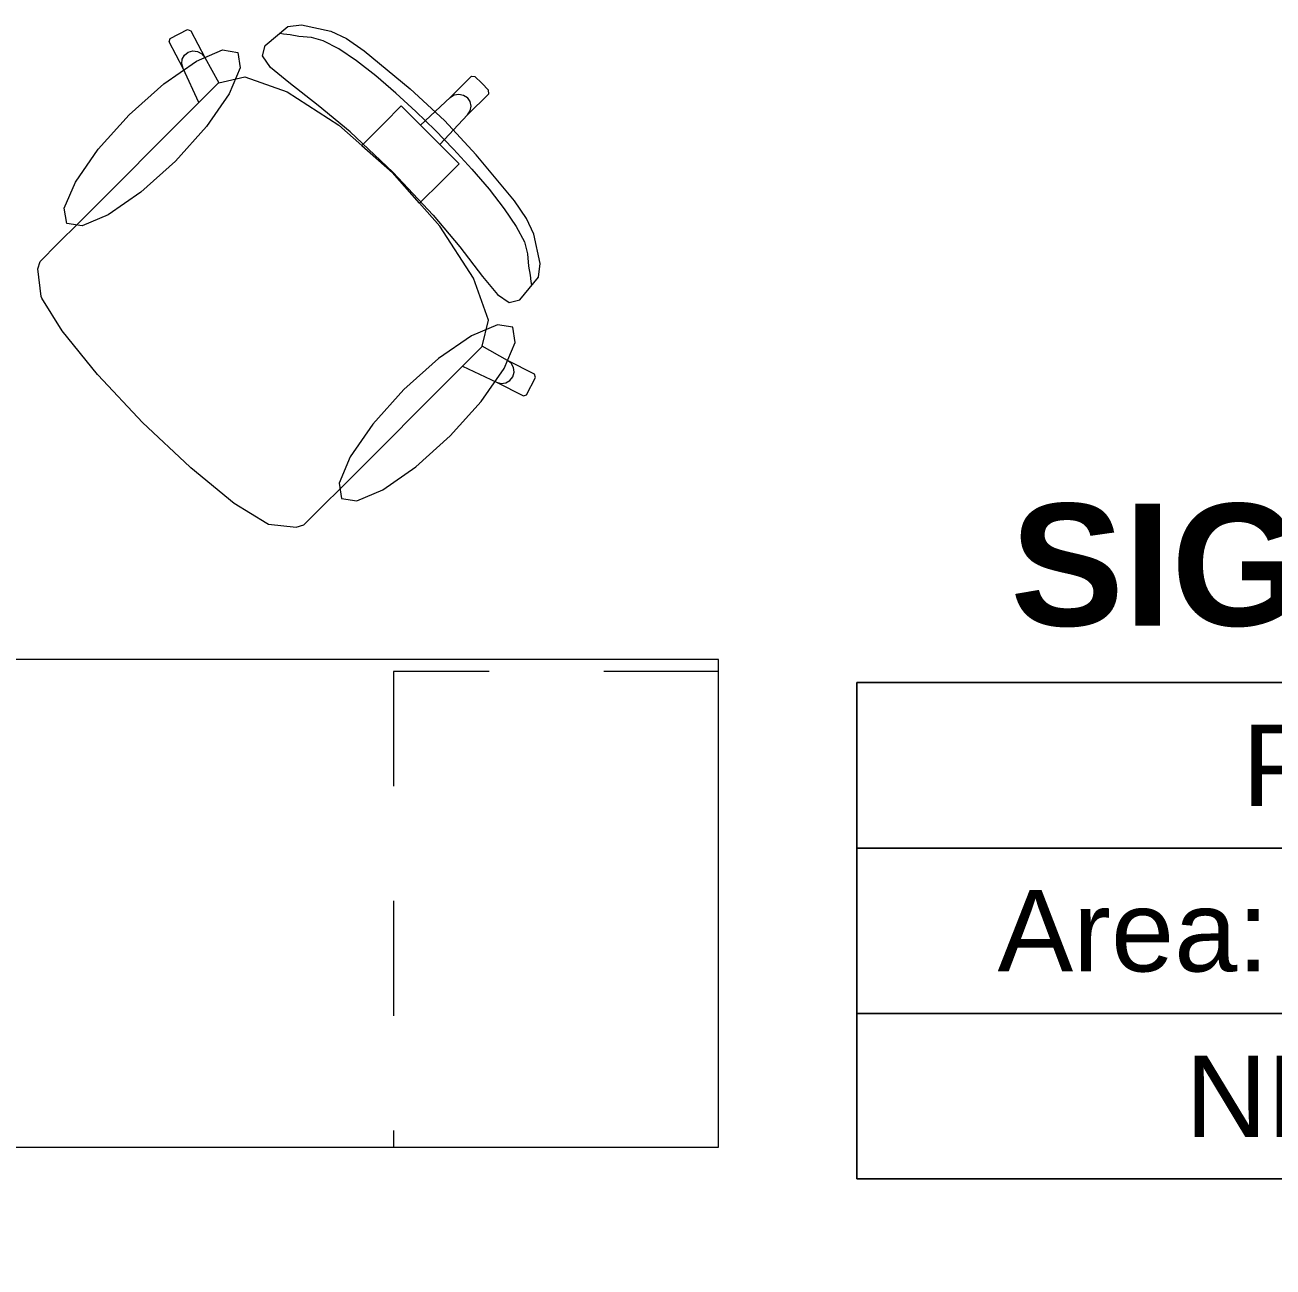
# Model space of a CAD drawing. Header units: inches. Extents: x -38 to 5698, y -33 to 92.
# Drawn here: x 232.367 to 233.902, y 27.573 to 29.101 of the extents above; entities that cross this region are included whole.
import ezdxf

# ---------------------------------------------------------------- set-up
doc = ezdxf.new("R2010")
doc.units = ezdxf.units.IN
doc.header["$MEASUREMENT"] = 0
doc.linetypes.add('Rayas', pattern=[0.282222, 0.141111, -0.141111])
for name, color, linetype in [('02 _ ARQ _ ALB _ Muros Interiores', 7, 'Continuous'), ('02 _ ARQ _ ZON _ Espacio.3D', 7, 'Continuous'), ('Interior - Mobiliario', 7, 'Continuous')]:
    doc.layers.add(name, color=color, linetype=linetype)
doc.styles.add('Estilo_Generado_1', font='swisseb.ttf')
doc.styles.add('Estilo_Generado_7', font='swisse.ttf')

msp = doc.modelspace()

# ---------------------------------------------------------------- linework, layer by layer
at = {"layer": '02 _ ARQ _ ALB _ Muros Interiores', "color": 7, "linetype": 'Continuous', "lineweight": 15}
msp.add_arc((231.72, 26.925), 0.85, 0.0012, 90.0012, dxfattribs=at)
at = {"layer": '02 _ ARQ _ ZON _ Espacio.3D', "color": 252, "linetype": 'Continuous', "lineweight": 13}
for p, q in [((234.8267, 28.2917), (233.3902, 28.2917)), ((233.3902, 28.2917), (233.3902, 27.681)), ((233.3902, 28.2917), (234.8267, 28.2917)), ((233.3902, 28.0881), (233.3902, 28.2917)), ((234.8267, 28.0881), (233.3902, 28.0881)), ((233.3902, 28.0881), (234.8267, 28.0881)), ((233.3902, 27.8845), (233.3902, 28.0881)), ((234.8267, 27.8845), (233.3902, 27.8845)), ((233.3902, 27.8845), (234.8267, 27.8845)), ((233.3902, 27.681), (233.3902, 27.8845)), ((233.3902, 27.681), (234.8267, 27.681)), ((234.8267, 27.681), (233.3902, 27.681))]:
    msp.add_line(p, q, dxfattribs=at)
at = {"layer": 'Interior - Mobiliario', "color": 175, "linetype": 'Continuous', "lineweight": 13}
for p, q in [((232.6622, 29.0755), (232.6901, 29.0987)), ((232.6901, 29.0987), (232.7068, 29.1006)), ((232.7068, 29.1006), (232.743, 29.0928)), ((232.5441, 29.08), (232.5454, 29.084)), ((232.5611, 29.0469), (232.5441, 29.08)), ((232.5454, 29.084), (232.5668, 29.0949)), ((232.5668, 29.0949), (232.5709, 29.0935)), ((232.5709, 29.0935), (232.5878, 29.0604)), ((232.6848, 29.0891), (232.6803, 29.0899)), ((232.6928, 29.0883), (232.6848, 29.0891)), ((232.7036, 29.0862), (232.6928, 29.0883)), ((232.719, 29.0851), (232.7036, 29.0862)), ((232.7337, 29.0812), (232.719, 29.0851)), ((232.7526, 29.0712), (232.7337, 29.0812)), ((232.743, 29.0928), (232.7622, 29.0838)), ((232.7622, 29.0838), (232.7839, 29.0689)), ((232.563, 29.0635), (232.5676, 29.0671)), ((232.5676, 29.0671), (232.5732, 29.0686)), ((232.5732, 29.0686), (232.5791, 29.0679)), ((232.5791, 29.0679), (232.5842, 29.065)), ((232.5842, 29.065), (232.5878, 29.0604)), ((232.6588, 29.0626), (232.6622, 29.0755)), ((232.7744, 29.0564), (232.7526, 29.0712)), ((232.7839, 29.0689), (232.8406, 29.0221)), ((232.5595, 29.0526), (232.5602, 29.0584)), ((232.5611, 29.0469), (232.5595, 29.0526)), ((232.5602, 29.0584), (232.563, 29.0635)), ((232.5878, 29.0604), (232.6052, 29.0294)), ((232.6688, 29.0483), (232.6588, 29.0626)), ((232.7982, 29.0378), (232.7744, 29.0564)), ((232.5807, 29.0051), (232.5611, 29.0469)), ((232.6052, 29.0294), (232.6371, 29.0369)), ((232.6371, 29.0369), (232.6891, 29.0185)), ((232.6911, 29.0297), (232.6688, 29.0483)), ((232.823, 29.0166), (232.7982, 29.0378)), ((232.8897, 29.0113), (232.9158, 29.0374)), ((232.9158, 29.0374), (232.9201, 29.0373)), ((232.9201, 29.0373), (232.9286, 29.0288)), ((232.6049, 29.0294), (232.5807, 29.0051)), ((232.6049, 29.0294), (232.6052, 29.0294)), ((232.6891, 29.0185), (232.7529, 28.9772)), ((232.7273, 29.0017), (232.6911, 29.0297)), ((232.8406, 29.0221), (232.8828, 28.983)), ((232.9371, 29.0203), (232.9286, 29.0288)), ((232.9372, 29.016), (232.9371, 29.0203)), ((232.4328, 28.8573), (232.5807, 29.0051)), ((232.8476, 28.9941), (232.823, 29.0166)), ((232.8532, 28.9773), (232.8897, 29.0113)), ((232.8897, 29.0113), (232.8946, 29.0145)), ((232.8946, 29.0145), (232.9003, 29.0156)), ((232.9003, 29.0156), (232.9061, 29.0144)), ((232.9061, 29.0144), (232.911, 29.0112)), ((232.9142, 29.0063), (232.911, 29.0112)), ((232.9111, 28.9899), (232.9372, 29.016)), ((232.9154, 29.0005), (232.9142, 29.0063)), ((232.7666, 28.969), (232.7273, 29.0017)), ((232.8084, 28.9798), (232.8296, 29.0009)), ((232.8296, 29.0009), (232.8532, 28.9773)), ((232.8711, 28.9713), (232.8476, 28.9941)), ((232.8771, 28.9534), (232.9111, 28.9899)), ((232.9111, 28.9899), (232.9143, 28.9948)), ((232.9143, 28.9948), (232.9154, 29.0005)), ((232.7529, 28.9772), (232.781, 28.9524)), ((232.781, 28.9524), (232.8084, 28.9798)), ((232.8532, 28.9773), (232.8651, 28.9653)), ((232.9219, 28.9408), (232.8828, 28.983)), ((232.8193, 28.9195), (232.7666, 28.969)), ((232.8771, 28.9534), (232.8651, 28.9653)), ((232.8711, 28.9713), (232.8939, 28.9478)), ((232.781, 28.9524), (232.8189, 28.9191)), ((232.9007, 28.9298), (232.8771, 28.9534)), ((232.8939, 28.9478), (232.9164, 28.9232)), ((232.8796, 28.9086), (232.9007, 28.9298)), ((232.9687, 28.8841), (232.9219, 28.9408)), ((232.8522, 28.8812), (232.8189, 28.9191)), ((232.8193, 28.9195), (232.8688, 28.8668)), ((232.9164, 28.9232), (232.9376, 28.8984)), ((232.8522, 28.8812), (232.8796, 28.9086)), ((232.9376, 28.8984), (232.9562, 28.8746)), ((232.877, 28.8531), (232.8522, 28.8812)), ((232.9836, 28.8624), (232.9687, 28.8841)), ((232.8688, 28.8668), (232.9015, 28.8275)), ((232.9562, 28.8746), (232.971, 28.8528)), ((232.4073, 28.8318), (232.4328, 28.8573)), ((232.9183, 28.7893), (232.877, 28.8531)), ((232.971, 28.8528), (232.981, 28.8339)), ((232.9926, 28.8432), (232.9836, 28.8624)), ((233.0004, 28.807), (232.9926, 28.8432)), ((232.3854, 28.8098), (232.4073, 28.8318)), ((232.9015, 28.8275), (232.9295, 28.7913)), ((232.981, 28.8339), (232.9849, 28.8192)), ((232.9849, 28.8192), (232.986, 28.8038)), ((232.3825, 28.8005), (232.3854, 28.8098)), ((232.986, 28.8038), (232.9881, 28.793)), ((232.9985, 28.7903), (233.0004, 28.807)), ((232.3865, 28.7666), (232.3825, 28.8005)), ((232.9367, 28.7373), (232.9183, 28.7893)), ((232.9295, 28.7913), (232.9481, 28.769)), ((232.9753, 28.7624), (232.9985, 28.7903)), ((232.9881, 28.793), (232.9889, 28.785)), ((232.9889, 28.785), (232.9897, 28.7805)), ((232.3874, 28.7645), (232.3865, 28.7666)), ((232.4123, 28.7244), (232.3874, 28.7645)), ((232.9481, 28.769), (232.9624, 28.759)), ((232.9624, 28.759), (232.9753, 28.7624)), ((232.9292, 28.7053), (232.9367, 28.7373)), ((232.4559, 28.6708), (232.4123, 28.7244)), ((232.9292, 28.7051), (232.9049, 28.6809)), ((232.9292, 28.7051), (232.9292, 28.7053)), ((232.9602, 28.688), (232.9292, 28.7053)), ((232.7571, 28.533), (232.9049, 28.6809)), ((232.9049, 28.6809), (232.9467, 28.6613)), ((232.9648, 28.6844), (232.9602, 28.688)), ((232.9933, 28.6711), (232.9602, 28.688)), ((232.9677, 28.6793), (232.9648, 28.6844)), ((232.4566, 28.6699), (232.4559, 28.6708)), ((232.5114, 28.6116), (232.4566, 28.6699)), ((232.9633, 28.6632), (232.9669, 28.6678)), ((232.9669, 28.6678), (232.9684, 28.6734)), ((232.9684, 28.6734), (232.9677, 28.6793)), ((232.9838, 28.6456), (232.9947, 28.667)), ((232.9947, 28.667), (232.9933, 28.6711)), ((232.9467, 28.6613), (232.9524, 28.6597)), ((232.9467, 28.6613), (232.9798, 28.6443)), ((232.9524, 28.6597), (232.9582, 28.6604)), ((232.9582, 28.6604), (232.9633, 28.6632)), ((232.9798, 28.6443), (232.9838, 28.6456)), ((232.5114, 28.6116), (232.5697, 28.5568)), ((232.5697, 28.5568), (232.5706, 28.5561)), ((232.5706, 28.5561), (232.6242, 28.5125)), ((232.7316, 28.5075), (232.7571, 28.533)), ((232.6242, 28.5125), (232.6643, 28.4876)), ((232.7096, 28.4856), (232.7316, 28.5075)), ((232.6643, 28.4876), (232.6664, 28.4867)), ((232.6664, 28.4867), (232.7003, 28.4827)), ((232.7003, 28.4827), (232.7096, 28.4856))]:
    msp.add_line(p, q, dxfattribs=at)
at = {"layer": 'Interior - Mobiliario', "color": 175, "linetype": 'Rayas', "lineweight": 13}
for p, q in [((233.22, 28.3052), (232.82, 28.3052)), ((232.82, 28.3052), (232.82, 27.7202))]:
    msp.add_line(p, q, dxfattribs=at)
at = {"layer": 'Interior - Mobiliario', "color": 175, "linetype": 'Continuous', "lineweight": 13, "flags": 128}
for points in [[(232.4949, 28.99), (232.5374, 29.0282), (232.5778, 29.0562), (232.6098, 29.0698), (232.6287, 29.0669), (232.6316, 29.048), (232.618, 29.016), (232.59, 28.9756), (232.5518, 28.9331), (232.5094, 28.895), (232.469, 28.867), (232.4369, 28.8533), (232.418, 28.8562), (232.4151, 28.8751), (232.4287, 28.9072), (232.4568, 28.9476)], [(231.72, 27.7202), (233.22, 27.7202), (233.22, 28.3202), (232.22, 28.3202), (232.22, 29.0202), (231.72, 29.0202)], [(232.8898, 28.5951), (232.928, 28.6376), (232.956, 28.678), (232.9696, 28.71), (232.9668, 28.7289), (232.9478, 28.7318), (232.9158, 28.7182), (232.8754, 28.6902), (232.8329, 28.652), (232.7948, 28.6096), (232.7668, 28.5692), (232.7531, 28.5371), (232.756, 28.5182), (232.7749, 28.5153), (232.807, 28.5289), (232.8474, 28.557)]]:
    msp.add_lwpolyline(points, close=True, dxfattribs=at)

# ---------------------------------------------------------------- texts
at = {"layer": '02 _ ARQ _ ZON _ Espacio.3D', "color": 252, "lineweight": 25, "attachment_point": 2}
for s, insert, char_height, style in [('\\A1;{\\pqc;\\pt0;\\fSwis721 Ex BT|b1|i0|c0|p34;SIGA-SIAF}', (234.1085, 28.5116), 0.15, 'Estilo_Generado_1'), ('\\A1;{\\pqc;\\pt0;\\fSwis721 Ex BT|b0|i0|c238|p34;Parquet}', (234.1085, 28.2399), 0.1, 'Estilo_Generado_7'), ('\\A1;{\\pqc;\\pt0;\\fSwis721 Ex BT|b0|i0|c238|p34;Area: }', (233.73, 28.0363), 0.1, 'Estilo_Generado_7'), ('\\A1;{\\pqc;\\pt0;\\fSwis721 Ex BT|b0|i0|c238|p34;NPT  9.73}', (234.1085, 27.8327), 0.1, 'Estilo_Generado_7')]:
    msp.add_mtext(s, dxfattribs=dict(at, insert=insert, char_height=char_height, style=style))

doc.saveas('drawing.dxf')
